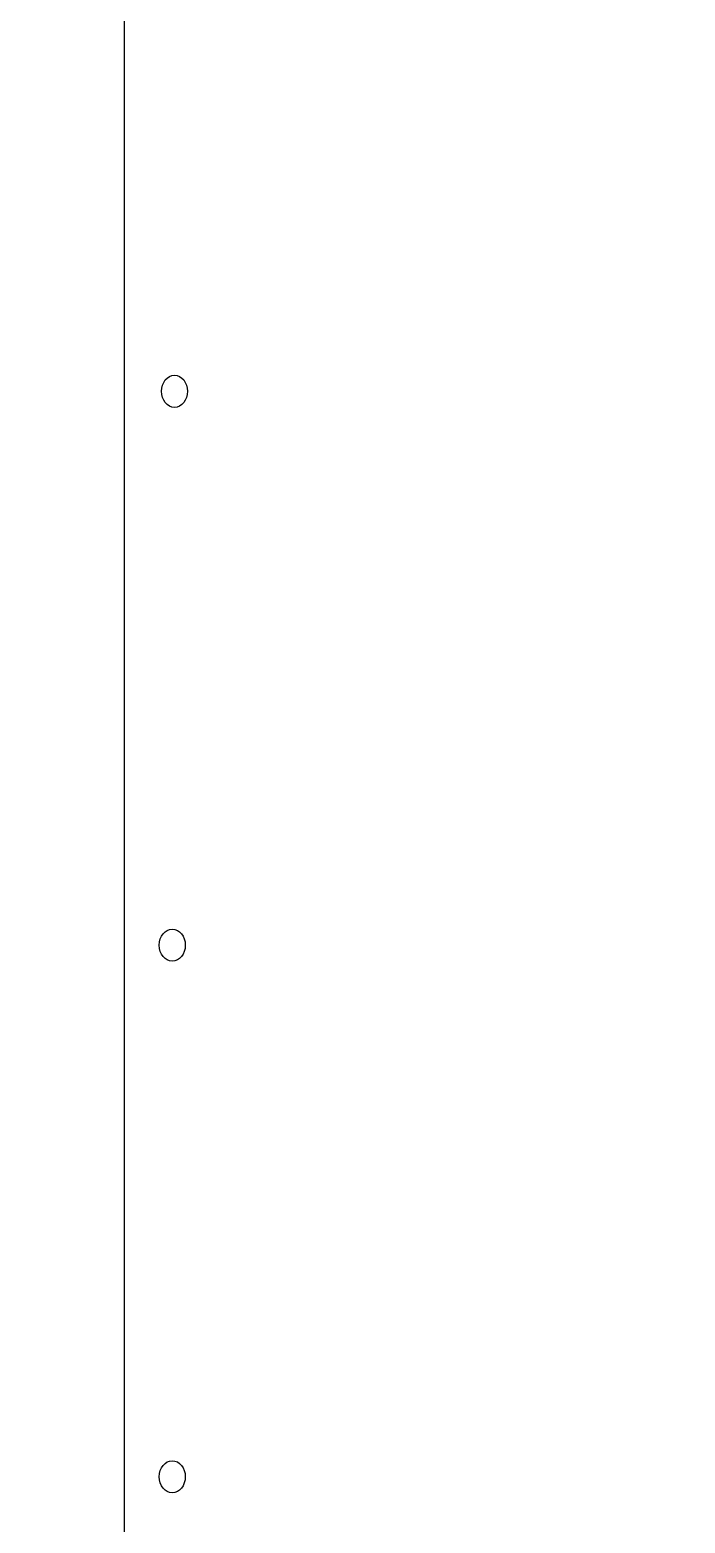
# Model space of a CAD drawing. Extents: x -1392 to 5791, y -3809 to 1722.
# Drawn here: x -321.4 to -256.3, y -2917.4 to -2769.3 of the extents above; entities that cross this region are included whole.
import ezdxf

# ---------------------------------------------------------------- set-up
doc = ezdxf.new("R2010")
doc.units = 0
doc.header["$MEASUREMENT"] = 0
doc.layers.add('G-ANNO-TTLB', color=7, linetype='Continuous', lineweight=0)
doc.layers.add('WALL SCRATCH', color=7, linetype='Continuous', lineweight=0)

msp = doc.modelspace()

# ---------------------------------------------------------------- hatches: boundary and pattern name
at = {"layer": 'G-ANNO-TTLB', "true_color": 0xff00ff, "transparency": 33554687}
h = msp.add_hatch(color=6, dxfattribs=at)
edge = h.paths.add_edge_path()
edge.add_spline(control_points=[(1773.02, -3692.6), (1773.02, -3692.6), (-1156.5, -3692.6), (-1156.5, -3692.6), (-1156.5, -3692.6), (-1156.5, -1235.6), (-1156.5, -1235.6), (-1156.5, -1235.6), (1773.02, -1235.6), (1773.02, -1235.6), (1773.02, -1235.6), (1773.02, -3692.6), (1773.02, -3692.6)], knot_values=[0, 0, 0, 0, 1, 1, 1, 2, 2, 2, 3, 3, 3, 4, 4, 4, 4], degree=3, periodic=0)
edge = h.paths.add_edge_path()
edge.add_spline(control_points=[(-1147.5, -1244.6), (-1147.5, -1244.6), (-1147.5, -3683.6), (-1147.5, -3683.6), (-1147.5, -3683.6), (1764.02, -3683.6), (1764.02, -3683.6), (1764.02, -3683.6), (1764.02, -1244.6), (1764.02, -1244.6), (1764.02, -1244.6), (-1147.5, -1244.6), (-1147.5, -1244.6)], knot_values=[0, 0, 0, 0, 1, 1, 1, 2, 2, 2, 3, 3, 3, 4, 4, 4, 4], degree=3, periodic=0)
edge.add_line((-1147.5, -1244.6), (-1147.5, -1244.6))

# ---------------------------------------------------------------- linework, layer by layer
at = {"layer": 'G-ANNO-TTLB'}
for points in [[(1773.02, -3692.6), (1773.02, -3692.6), (-1156.5, -3692.6), (-1156.5, -3692.6), (-1156.5, -3692.6), (-1156.5, -1235.6), (-1156.5, -1235.6), (-1156.5, -1235.6), (1773.02, -1235.6), (1773.02, -1235.6), (1773.02, -1235.6), (1773.02, -3692.6), (1773.02, -3692.6)], [(-1147.5, -1244.6), (-1147.5, -1244.6), (-1147.5, -3683.6), (-1147.5, -3683.6), (-1147.5, -3683.6), (1764.02, -3683.6), (1764.02, -3683.6), (1764.02, -3683.6), (1764.02, -1244.6), (1764.02, -1244.6), (1764.02, -1244.6), (-1147.5, -1244.6), (-1147.5, -1244.6)]]:
    msp.add_open_spline(points, degree=3, knots=[0, 0, 0, 0, 1, 1, 1, 2, 2, 2, 3, 3, 3, 4, 4, 4, 4], dxfattribs=at)
at = {"layer": 'WALL SCRATCH', "color": 2, "lineweight": 25, "true_color": 0xffff00}
msp.add_line((-312.02, -2499.5), (-312.02, -2921.74), dxfattribs=at)
at = {"layer": 'WALL SCRATCH', "color": 252, "lineweight": 25, "true_color": 0x848484}
for centre in [(-307.04, -2805.13), (-307.26, -2860.07), (-307.26, -2912.8)]:
    msp.add_ellipse(centre, major_axis=(0, 1.59), ratio=0.812499, dxfattribs=at)

doc.saveas('drawing.dxf')
